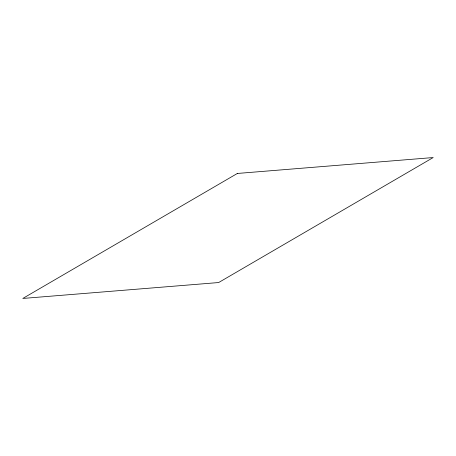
<?xml version="1.0" encoding="UTF-8"?>
<svg xmlns="http://www.w3.org/2000/svg" width="456" height="456" viewBox="0 0 456 456"><rect width="100%" height="100%" fill="white"/><g stroke="black" fill="none" stroke-linecap="round" stroke-linejoin="round"><path stroke-width="0.68" d="M237.359 173.457L22.8 298.452L218.641 282.543L433.2 157.548L237.359 173.457"/></g></svg>
